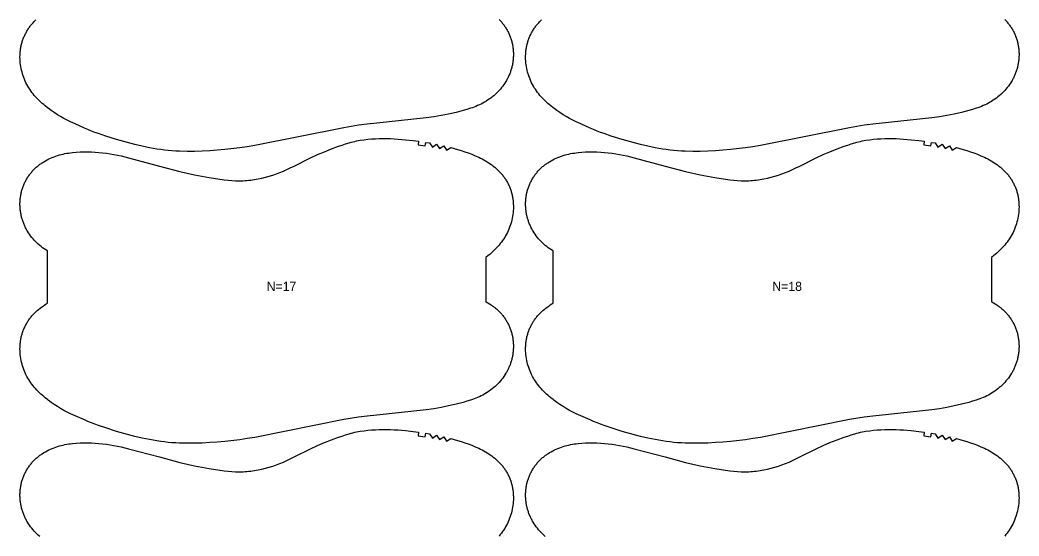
# Model space of a CAD drawing. Header units: inches. Extents: x 1 to 1936, y -76 to 1061.
# Drawn here: x 556 to 1101, y 206 to 487 of the extents above; entities that cross this region are included whole.
import ezdxf

# ---------------------------------------------------------------- set-up
doc = ezdxf.new("R2010")
doc.units = ezdxf.units.IN

msp = doc.modelspace()

# ---------------------------------------------------------------- linework, layer by layer
at = {"layer": '1'}
for points in [[(817.0363, 487.5408), (817.3977, 487.1726), (817.7519, 486.7975), (818.0989, 486.4157), (818.4385, 486.0272), (818.7705, 485.6323), (819.0949, 485.231), (819.4115, 484.8236), (819.7201, 484.4101), (820.0205, 483.9908), (820.3127, 483.5656), (820.5965, 483.1349), (820.8718, 482.6987), (821.1384, 482.2572), (821.3962, 481.8105), (821.6449, 481.3587), (821.8846, 480.9021), (822.1152, 480.4408), (822.3365, 479.975), (822.5486, 479.5048), (822.7515, 479.0306), (822.9451, 478.5525), (823.1294, 478.0706), (823.3043, 477.5853), (823.4699, 477.0966), (823.626, 476.6049), (823.7726, 476.1102), (823.9098, 475.6128), (824.0375, 475.1128), (824.1556, 474.6106), (824.2641, 474.1062), (824.363, 473.5999), (824.4523, 473.0919), (824.5319, 472.5823), (824.6019, 472.0713), (824.6625, 471.5591), (824.7134, 471.0459), (824.755, 470.5318), (824.787, 470.0169), (824.8097, 469.5016), (824.823, 468.9858), (824.827, 468.4699), (824.8217, 467.9539), (824.8071, 467.438), (824.7832, 466.9225), (824.7502, 466.4074), (824.7081, 465.893), (824.6568, 465.3794), (824.5964, 464.8667), (824.527, 464.3553), (824.4485, 463.8451), (824.3609, 463.3364), (824.2643, 462.8295), (824.1587, 462.3243), (824.0441, 461.8212), (823.9204, 461.3203), (823.7878, 460.8218), (823.6462, 460.3258), (823.4957, 459.8325), (823.3362, 459.3421), (823.1677, 458.8547), (822.9903, 458.3706), (822.804, 457.8899), (822.6088, 457.4128), (822.4048, 456.9394), (822.192, 456.4699), (821.9706, 456.0043), (821.7407, 455.5427), (821.5026, 455.0853), (821.2563, 454.6322), (821.002, 454.1834), (820.7399, 453.739), (820.1928, 452.8639), (819.616, 452.0077), (819.0109, 451.1711), (818.3787, 450.355), (817.7204, 449.5601), (817.0369, 448.7869), (816.3292, 448.0361), (815.598, 447.3082), (814.8442, 446.6038), (814.0686, 445.9234), (813.272, 445.2677), (812.4554, 444.6372), (811.6195, 444.0324), (810.7654, 443.4534), (809.8941, 442.9004), (809.827, 442.8605), (809.0068, 442.3734), (808.1045, 441.8725), (807.1883, 441.3977), (806.2592, 440.9493), (805.3183, 440.5272), (804.3667, 440.1312), (803.4055, 439.7592), (802.4359, 439.4086), (801.459, 439.0772), (799.4882, 438.4617), (797.5023, 437.8929), (793.5097, 436.8438), (789.4917, 435.9056), (785.4472, 435.0829), (781.379, 434.3866), (777.2918, 433.8188), (748.5636, 430.7504), (746.6248, 430.52), (740.3677, 429.7765), (732.2209, 428.4495), (683.6524, 418.7578), (679.5785, 418.098), (675.4924, 417.5139), (667.2966, 416.5331), (663.1859, 416.1649), (659.0684, 415.8814), (654.9464, 415.6774), (650.8209, 415.5541), (646.6932, 415.52), (642.5672, 415.6068), (640.5062, 415.7066), (638.4475, 415.8469), (636.3922, 416.0288), (634.3411, 416.2532), (632.2951, 416.5202), (630.2544, 416.8272), (626.1902, 417.5474), (622.1495, 418.388), (618.1312, 419.3294), (614.1337, 420.3565), (608.2099, 422.0422), (602.2743, 423.9092), (598.3615, 425.2266), (596.4199, 425.9252), (594.4934, 426.6617), (592.5843, 427.4413), (590.6889, 428.2554), (585.6675, 430.52), (583.1604, 431.6507), (581.3022, 432.5472), (579.4705, 433.4937), (578.5673, 433.9906), (577.6731, 434.5037), (575.9112, 435.5762), (574.1846, 436.7064), (572.4929, 437.8894), (570.8369, 439.122), (570.5, 439.3898), (569.2214, 440.4064), (568.4308, 441.0694), (567.6524, 441.7468), (566.8872, 442.4392), (566.1358, 443.147), (565.3991, 443.8708), (564.6789, 444.611), (563.9771, 445.3682), (563.2954, 446.1428), (562.6358, 446.9354), (562.0002, 447.7466), (561.3904, 448.5767), (560.8084, 449.4264), (560.2556, 450.2958), (559.7325, 451.1839), (559.2391, 452.0896), (558.7753, 453.0114), (558.3413, 453.9481), (557.9371, 454.8984), (557.5626, 455.861), (557.2179, 456.8347), (556.9032, 457.8182), (556.6188, 458.8107), (556.3653, 459.8111), (556.1432, 460.8187), (555.9531, 461.8326), (555.7955, 462.852), (555.6708, 463.8759), (555.5796, 464.9036), (555.5225, 465.934), (555.5, 466.9659), (555.5127, 467.9979), (555.5324, 468.5135), (555.5611, 469.0286), (555.5989, 469.5431), (555.6459, 470.0567), (555.7021, 470.5693), (555.7676, 471.0808), (555.8424, 471.5909), (555.9267, 472.0996), (556.0205, 472.6065), (556.1239, 473.1116), (556.2369, 473.6146), (556.3595, 474.1155), (556.4917, 474.6139), (556.6332, 475.1099), (556.7841, 475.6031), (556.9443, 476.0935), (557.1137, 476.5808), (557.2923, 477.0649), (557.4799, 477.5456), (557.6765, 478.0227), (557.882, 478.4961), (558.0964, 478.9656), (558.3196, 479.431), (558.5514, 479.8922), (558.7919, 480.3489), (559.0409, 480.8011), (559.2984, 481.2485), (559.5642, 481.691), (559.8383, 482.1285), (560.1205, 482.5607), (560.4108, 482.9875), (560.7089, 483.4089), (561.0148, 483.8245), (561.3284, 484.2344), (561.6495, 484.6382), (561.9781, 485.036), (562.314, 485.4274), (562.6571, 485.8124), (563.0072, 486.1909), (563.3644, 486.5625), (563.7284, 486.9273), (564.0991, 487.285)], [(1093.0363, 487.5408), (1093.3977, 487.1726), (1093.7519, 486.7975), (1094.0989, 486.4157), (1094.4385, 486.0272), (1094.7705, 485.6323), (1095.0949, 485.231), (1095.4115, 484.8236), (1095.7201, 484.4101), (1096.0205, 483.9908), (1096.3127, 483.5656), (1096.5965, 483.1349), (1096.8718, 482.6987), (1097.1384, 482.2572), (1097.3962, 481.8105), (1097.6449, 481.3587), (1097.8846, 480.9021), (1098.1152, 480.4408), (1098.3365, 479.975), (1098.5486, 479.5048), (1098.7515, 479.0306), (1098.9451, 478.5525), (1099.1294, 478.0706), (1099.3043, 477.5853), (1099.4699, 477.0966), (1099.626, 476.6049), (1099.7726, 476.1102), (1099.9098, 475.6128), (1100.0375, 475.1128), (1100.1556, 474.6106), (1100.2641, 474.1062), (1100.363, 473.5999), (1100.4523, 473.0919), (1100.5319, 472.5823), (1100.6019, 472.0713), (1100.6625, 471.5591), (1100.7134, 471.0459), (1100.755, 470.5318), (1100.787, 470.0169), (1100.8097, 469.5016), (1100.823, 468.9858), (1100.827, 468.4699), (1100.8217, 467.9539), (1100.8071, 467.438), (1100.7832, 466.9225), (1100.7502, 466.4074), (1100.7081, 465.893), (1100.6568, 465.3794), (1100.5964, 464.8667), (1100.527, 464.3553), (1100.4485, 463.8451), (1100.3609, 463.3364), (1100.2643, 462.8295), (1100.1587, 462.3243), (1100.0441, 461.8212), (1099.9204, 461.3203), (1099.7878, 460.8218), (1099.6462, 460.3258), (1099.4957, 459.8325), (1099.3362, 459.3421), (1099.1677, 458.8547), (1098.9903, 458.3706), (1098.804, 457.8899), (1098.6088, 457.4128), (1098.4048, 456.9394), (1098.192, 456.4699), (1097.9706, 456.0043), (1097.7407, 455.5427), (1097.5026, 455.0853), (1097.2563, 454.6322), (1097.002, 454.1834), (1096.7399, 453.739), (1096.1928, 452.8639), (1095.616, 452.0077), (1095.0109, 451.1711), (1094.3787, 450.355), (1093.7204, 449.5601), (1093.0369, 448.7869), (1092.3292, 448.0361), (1091.598, 447.3082), (1090.8442, 446.6038), (1090.0686, 445.9234), (1089.272, 445.2677), (1088.4554, 444.6372), (1087.6195, 444.0324), (1086.7654, 443.4534), (1085.8941, 442.9004), (1085.827, 442.8605), (1085.0068, 442.3734), (1084.1045, 441.8725), (1083.1883, 441.3977), (1082.2592, 440.9493), (1081.3183, 440.5272), (1080.3667, 440.1312), (1079.4055, 439.7592), (1078.4359, 439.4086), (1077.459, 439.0772), (1075.4882, 438.4617), (1073.5023, 437.8929), (1069.5097, 436.8438), (1065.4917, 435.9056), (1061.4472, 435.0829), (1057.379, 434.3866), (1053.2918, 433.8188), (1024.5636, 430.7504), (1022.6248, 430.52), (1016.3677, 429.7765), (1008.2209, 428.4495), (959.6524, 418.7578), (955.5785, 418.098), (951.4924, 417.5139), (943.2966, 416.5331), (939.1859, 416.1649), (935.0684, 415.8814), (930.9464, 415.6774), (926.8209, 415.5541), (922.6932, 415.52), (918.5672, 415.6068), (916.5062, 415.7066), (914.4475, 415.8469), (912.3922, 416.0288), (910.3411, 416.2532), (908.2951, 416.5202), (906.2544, 416.8272), (902.1902, 417.5474), (898.1495, 418.388), (894.1312, 419.3294), (890.1337, 420.3565), (884.2099, 422.0422), (878.2743, 423.9092), (874.3615, 425.2266), (872.4199, 425.9252), (870.4934, 426.6617), (868.5843, 427.4413), (866.6889, 428.2554), (861.6675, 430.52), (859.1604, 431.6507), (857.3022, 432.5472), (855.4705, 433.4937), (854.5673, 433.9906), (853.6731, 434.5037), (851.9112, 435.5762), (850.1846, 436.7064), (848.4929, 437.8894), (846.8369, 439.122), (846.5, 439.3898), (845.2214, 440.4064), (844.4308, 441.0694), (843.6524, 441.7468), (842.8872, 442.4392), (842.1358, 443.147), (841.3991, 443.8708), (840.6789, 444.611), (839.9771, 445.3682), (839.2954, 446.1428), (838.6358, 446.9354), (838.0002, 447.7466), (837.3904, 448.5767), (836.8084, 449.4264), (836.2556, 450.2958), (835.7325, 451.1839), (835.2391, 452.0896), (834.7753, 453.0114), (834.3413, 453.9481), (833.9371, 454.8984), (833.5626, 455.861), (833.2179, 456.8347), (832.9032, 457.8182), (832.6188, 458.8107), (832.3653, 459.8111), (832.1432, 460.8187), (831.9531, 461.8326), (831.7955, 462.852), (831.6708, 463.8759), (831.5796, 464.9036), (831.5225, 465.934), (831.5, 466.9659), (831.5127, 467.9979), (831.5324, 468.5135), (831.5611, 469.0286), (831.5989, 469.5431), (831.6459, 470.0567), (831.7021, 470.5693), (831.7676, 471.0808), (831.8424, 471.5909), (831.9267, 472.0996), (832.0205, 472.6065), (832.1239, 473.1116), (832.2369, 473.6146), (832.3595, 474.1155), (832.4917, 474.6139), (832.6332, 475.1099), (832.7841, 475.6031), (832.9443, 476.0935), (833.1137, 476.5808), (833.2923, 477.0649), (833.4799, 477.5456), (833.6765, 478.0227), (833.882, 478.4961), (834.0964, 478.9656), (834.3196, 479.431), (834.5514, 479.8922), (834.7919, 480.3489), (835.0409, 480.8011), (835.2984, 481.2485), (835.5642, 481.691), (835.8383, 482.1285), (836.1205, 482.5607), (836.4108, 482.9875), (836.7089, 483.4089), (837.0148, 483.8245), (837.3284, 484.2344), (837.6495, 484.6382), (837.9781, 485.036), (838.314, 485.4274), (838.6571, 485.8124), (839.0072, 486.1909), (839.3644, 486.5625), (839.7284, 486.9273), (840.0991, 487.285)], [(566.2584, 205.3229), (565.4828, 206.0032), (564.729, 206.7076), (563.9978, 207.4355), (563.2901, 208.1863), (562.6066, 208.9595), (561.9483, 209.7544), (561.316, 210.5705), (560.7109, 211.4071), (560.1342, 212.2633), (559.5871, 213.1384), (559.3249, 213.5828), (559.0707, 214.0316), (558.8244, 214.4848), (558.5863, 214.9422), (558.3564, 215.4037), (558.135, 215.8693), (557.9222, 216.3388), (557.7181, 216.8122), (557.5229, 217.2893), (557.3367, 217.77), (557.1593, 218.2541), (556.9908, 218.7415), (556.8313, 219.2319), (556.6808, 219.7252), (556.5392, 220.2212), (556.4065, 220.7197), (556.2829, 221.2206), (556.1683, 221.7237), (556.0627, 222.2289), (555.9661, 222.7359), (555.8785, 223.2445), (555.8, 223.7547), (555.7306, 224.2662), (555.6702, 224.7788), (555.6189, 225.2924), (555.5768, 225.8068), (555.5437, 226.3219), (555.5199, 226.8375), (555.5053, 227.3533), (555.5, 227.8693), (555.504, 228.3852), (555.5173, 228.901), (555.5399, 229.4164), (555.572, 229.9312), (555.6135, 230.4453), (555.6645, 230.9586), (555.725, 231.4707), (555.7951, 231.9817), (555.8747, 232.4913), (555.964, 232.9993), (556.0629, 233.5056), (556.1714, 234.01), (556.2895, 234.5122), (556.4172, 235.0122), (556.5543, 235.5096), (556.701, 236.0043), (556.8571, 236.496), (557.0227, 236.9847), (557.1976, 237.4701), (557.3819, 237.9519), (557.5755, 238.43), (557.7783, 238.9043), (557.9905, 239.3744), (558.2118, 239.8402), (558.4424, 240.3015), (558.682, 240.7582), (558.9308, 241.2099), (559.1886, 241.6566), (559.4552, 242.0981), (559.7304, 242.5343), (560.0142, 242.965), (560.3065, 243.3902), (560.6069, 243.8095), (560.9155, 244.223), (561.2321, 244.6304), (561.5564, 245.0317), (561.8885, 245.4266), (562.2281, 245.8151), (562.5751, 246.1969), (562.9293, 246.572), (563.2907, 246.9402), (563.659, 247.3014), (564.0341, 247.6554), (564.4158, 248.0022), (564.804, 248.3418), (565.1985, 248.6741), (565.599, 248.9992), (566.0054, 249.3169), (566.4176, 249.6273), (566.8352, 249.9304), (567.2581, 250.2261), (567.6862, 250.5143), (568.557, 251.0686), (569.4462, 251.593), (570.3521, 252.0872), (571.2734, 252.5513), (572.2089, 252.9855), (573.1574, 253.3904), (574.1178, 253.7664), (575.0891, 254.114), (576.07, 254.4337), (577.0594, 254.7259), (578.0562, 254.9912), (579.0594, 255.2301), (580.0683, 255.4438), (581.082, 255.6336), (582.1001, 255.8008), (583.1218, 255.9467), (584.1464, 256.0726), (586.202, 256.2695), (588.2622, 256.4006), (590.3247, 256.4686), (592.3879, 256.4748), (594.4502, 256.4206), (596.5101, 256.3077), (598.5667, 256.1402), (600.6191, 255.9227), (602.6666, 255.6597), (604.7082, 255.3549), (606.743, 255.0083), (608.7696, 254.6192), (610.7871, 254.1867), (614.795, 253.2048), (631.6772, 248.7025), (642.7113, 245.7598), (646.7236, 244.7919), (650.7527, 243.8963), (654.7983, 243.079), (658.8583, 242.3374), (667.0219, 241.1252), (667.0219, 241.1252), (669.0751, 240.9074), (671.1325, 240.7402), (673.1929, 240.6349), (674.2239, 240.609), (675.255, 240.6028), (676.2862, 240.6176), (677.317, 240.6532), (678.3471, 240.7093), (679.3761, 240.7855), (680.4035, 240.8814), (681.4291, 240.9968), (682.4522, 241.1313), (683.4727, 241.2844), (684.4901, 241.4558), (685.5042, 241.6451), (687.5221, 242.0751), (689.5255, 242.5701), (691.5134, 243.126), (693.4844, 243.7394), (695.4364, 244.4101), (697.3671, 245.1386), (699.2741, 245.9255), (701.1562, 246.7689), (703.0184, 247.6572), (705.1049, 248.7025), (714.0896, 253.2036), (717.8455, 254.9138), (721.6475, 256.5206), (725.4845, 258.0392), (729.3551, 259.473), (731.3038, 260.1555), (733.2642, 260.8022), (735.2391, 261.3981), (736.233, 261.6724), (737.2316, 261.9286), (738.2353, 262.1651), (739.2436, 262.3822), (740.2561, 262.5803), (741.2722, 262.7599), (743.3137, 263.0663), (745.3642, 263.3057), (747.4201, 263.4828), (749.4799, 263.6037), (751.5423, 263.6748), (753.6059, 263.7025), (755.6697, 263.692), (757.7328, 263.6442), (759.7945, 263.5587), (761.8542, 263.4352), (765.9655, 263.0796), (770.0664, 262.6099), (773.0565, 262.214), (773.0577, 262.2138), (772.7809, 260.23), (776.6959, 259.6434), (777.013, 261.6181), (778.9858, 261.2901), (780.5915, 258.9723), (782.9191, 260.5628), (784.4599, 258.2034), (786.8303, 259.726), (788.2961, 257.3203), (790.7135, 258.7671), (794.321, 257.7583), (796.2957, 257.1566), (798.258, 256.5167), (800.2046, 255.8322), (802.132, 255.0966), (804.0365, 254.3038), (805.9138, 253.4485), (806.8408, 252.9959), (807.7594, 252.526), (808.6689, 252.038), (809.5688, 251.5313), (810.4582, 251.0054), (811.3354, 250.459), (812.1984, 249.8909), (813.045, 249.3001), (813.8733, 248.6852), (814.6813, 248.0451), (815.4668, 247.3786), (815.8505, 247.035), (816.2278, 246.6845), (816.5986, 246.3267), (816.9626, 245.9619), (817.3197, 245.5903), (817.6699, 245.2118), (818.013, 244.8268), (818.3489, 244.4354), (818.6774, 244.0377), (818.9986, 243.6338), (819.3122, 243.224), (819.6181, 242.8083), (819.9162, 242.387), (820.2064, 241.9601), (820.4887, 241.5279), (820.7628, 241.0904), (821.0286, 240.6479), (821.2861, 240.2005), (821.5351, 239.7483), (821.7756, 239.2916), (822.0074, 238.8304), (822.2306, 238.365), (822.4449, 237.8955), (822.6505, 237.4221), (822.8471, 236.945), (823.0347, 236.4643), (823.2133, 235.9802), (823.3827, 235.4929), (823.5429, 235.0025), (823.6938, 234.5093), (823.8353, 234.0134), (823.9674, 233.5149), (824.0901, 233.014), (824.2031, 232.511), (824.3065, 232.0059), (824.4003, 231.499), (824.4846, 230.9904), (824.5594, 230.4802), (824.6249, 229.9688), (824.6811, 229.4561), (824.7281, 228.9425), (824.7659, 228.428), (824.7946, 227.9129), (824.8143, 227.3973), (824.827, 226.3653), (824.8045, 225.3334), (824.7474, 224.303), (824.6562, 223.2753), (824.5315, 222.2514), (824.3739, 221.232), (824.1837, 220.2181), (823.9617, 219.2105), (823.7082, 218.2101), (823.4238, 217.2177), (823.1091, 216.2341), (822.7644, 215.2605), (822.3899, 214.2978), (821.9857, 213.3475), (821.5516, 212.4108), (821.0879, 211.489), (820.5945, 210.5834), (820.0713, 209.6952), (819.5186, 208.8258), (818.9366, 207.9761), (818.3268, 207.146), (817.6912, 206.3349), (817.0316, 205.5422)], [(842.2584, 205.3229), (841.4828, 206.0032), (840.729, 206.7076), (839.9978, 207.4355), (839.2901, 208.1863), (838.6066, 208.9595), (837.9483, 209.7544), (837.316, 210.5705), (836.7109, 211.4071), (836.1342, 212.2633), (835.5871, 213.1384), (835.3249, 213.5828), (835.0707, 214.0316), (834.8244, 214.4848), (834.5863, 214.9422), (834.3564, 215.4037), (834.135, 215.8693), (833.9222, 216.3388), (833.7181, 216.8122), (833.5229, 217.2893), (833.3367, 217.77), (833.1593, 218.2541), (832.9908, 218.7415), (832.8313, 219.2319), (832.6808, 219.7252), (832.5392, 220.2212), (832.4065, 220.7197), (832.2829, 221.2206), (832.1683, 221.7237), (832.0627, 222.2289), (831.9661, 222.7359), (831.8785, 223.2445), (831.8, 223.7547), (831.7306, 224.2662), (831.6702, 224.7788), (831.6189, 225.2924), (831.5768, 225.8068), (831.5437, 226.3219), (831.5199, 226.8375), (831.5053, 227.3533), (831.5, 227.8693), (831.504, 228.3852), (831.5173, 228.901), (831.5399, 229.4164), (831.572, 229.9312), (831.6135, 230.4453), (831.6645, 230.9586), (831.725, 231.4707), (831.7951, 231.9817), (831.8747, 232.4913), (831.964, 232.9993), (832.0629, 233.5056), (832.1714, 234.01), (832.2895, 234.5122), (832.4172, 235.0122), (832.5543, 235.5096), (832.701, 236.0043), (832.8571, 236.496), (833.0227, 236.9847), (833.1976, 237.4701), (833.3819, 237.9519), (833.5755, 238.43), (833.7783, 238.9043), (833.9905, 239.3744), (834.2118, 239.8402), (834.4424, 240.3015), (834.682, 240.7582), (834.9308, 241.2099), (835.1886, 241.6566), (835.4552, 242.0981), (835.7304, 242.5343), (836.0142, 242.965), (836.3065, 243.3902), (836.6069, 243.8095), (836.9155, 244.223), (837.2321, 244.6304), (837.5564, 245.0317), (837.8885, 245.4266), (838.2281, 245.8151), (838.5751, 246.1969), (838.9293, 246.572), (839.2907, 246.9402), (839.659, 247.3014), (840.0341, 247.6554), (840.4158, 248.0022), (840.804, 248.3418), (841.1985, 248.6741), (841.599, 248.9992), (842.0054, 249.3169), (842.4176, 249.6273), (842.8352, 249.9304), (843.2581, 250.2261), (843.6862, 250.5143), (844.557, 251.0686), (845.4462, 251.593), (846.3521, 252.0872), (847.2734, 252.5513), (848.2089, 252.9855), (849.1574, 253.3904), (850.1178, 253.7664), (851.0891, 254.114), (852.07, 254.4337), (853.0594, 254.7259), (854.0562, 254.9912), (855.0594, 255.2301), (856.0683, 255.4438), (857.082, 255.6336), (858.1001, 255.8008), (859.1218, 255.9467), (860.1464, 256.0726), (862.202, 256.2695), (864.2622, 256.4006), (866.3247, 256.4686), (868.3879, 256.4748), (870.4502, 256.4206), (872.5101, 256.3077), (874.5667, 256.1402), (876.6191, 255.9227), (878.6666, 255.6597), (880.7082, 255.3549), (882.743, 255.0083), (884.7696, 254.6192), (886.7871, 254.1867), (890.795, 253.2048), (907.6772, 248.7025), (918.7113, 245.7598), (922.7236, 244.7919), (926.7527, 243.8963), (930.7983, 243.079), (934.8583, 242.3374), (943.0219, 241.1252), (943.0219, 241.1252), (945.0751, 240.9074), (947.1325, 240.7402), (949.1929, 240.6349), (950.2239, 240.609), (951.255, 240.6028), (952.2862, 240.6176), (953.317, 240.6532), (954.3471, 240.7093), (955.3761, 240.7855), (956.4035, 240.8814), (957.4291, 240.9968), (958.4522, 241.1313), (959.4727, 241.2844), (960.4901, 241.4558), (961.5042, 241.6451), (963.5221, 242.0751), (965.5255, 242.5701), (967.5134, 243.126), (969.4844, 243.7394), (971.4364, 244.4101), (973.3671, 245.1386), (975.2741, 245.9255), (977.1562, 246.7689), (979.0184, 247.6572), (981.1049, 248.7025), (990.0896, 253.2036), (993.8455, 254.9138), (997.6475, 256.5206), (1001.4845, 258.0392), (1005.3551, 259.473), (1007.3038, 260.1555), (1009.2642, 260.8022), (1011.2391, 261.3981), (1012.233, 261.6724), (1013.2316, 261.9286), (1014.2353, 262.1651), (1015.2436, 262.3822), (1016.2561, 262.5803), (1017.2722, 262.7599), (1019.3137, 263.0663), (1021.3642, 263.3057), (1023.4201, 263.4828), (1025.4799, 263.6037), (1027.5423, 263.6748), (1029.6059, 263.7025), (1031.6697, 263.692), (1033.7328, 263.6442), (1035.7945, 263.5587), (1037.8542, 263.4352), (1041.9655, 263.0796), (1046.0664, 262.6099), (1049.0565, 262.214), (1049.0577, 262.2138), (1048.7809, 260.23), (1052.6959, 259.6434), (1053.013, 261.6181), (1054.9858, 261.2901), (1056.5915, 258.9723), (1058.9191, 260.5628), (1060.4599, 258.2034), (1062.8303, 259.726), (1064.2961, 257.3203), (1066.7135, 258.7671), (1070.321, 257.7583), (1072.2957, 257.1566), (1074.258, 256.5167), (1076.2046, 255.8322), (1078.132, 255.0966), (1080.0365, 254.3038), (1081.9138, 253.4485), (1082.8408, 252.9959), (1083.7594, 252.526), (1084.6689, 252.038), (1085.5688, 251.5313), (1086.4582, 251.0054), (1087.3354, 250.459), (1088.1984, 249.8909), (1089.045, 249.3001), (1089.8733, 248.6852), (1090.6813, 248.0451), (1091.4668, 247.3786), (1091.8505, 247.035), (1092.2278, 246.6845), (1092.5986, 246.3267), (1092.9626, 245.9619), (1093.3197, 245.5903), (1093.6699, 245.2118), (1094.013, 244.8268), (1094.3489, 244.4354), (1094.6774, 244.0377), (1094.9986, 243.6338), (1095.3122, 243.224), (1095.6181, 242.8083), (1095.9162, 242.387), (1096.2064, 241.9601), (1096.4887, 241.5279), (1096.7628, 241.0904), (1097.0286, 240.6479), (1097.2861, 240.2005), (1097.5351, 239.7483), (1097.7756, 239.2916), (1098.0074, 238.8304), (1098.2306, 238.365), (1098.4449, 237.8955), (1098.6505, 237.4221), (1098.8471, 236.945), (1099.0347, 236.4643), (1099.2133, 235.9802), (1099.3827, 235.4929), (1099.5429, 235.0025), (1099.6938, 234.5093), (1099.8353, 234.0134), (1099.9674, 233.5149), (1100.0901, 233.014), (1100.2031, 232.511), (1100.3065, 232.0059), (1100.4003, 231.499), (1100.4846, 230.9904), (1100.5594, 230.4802), (1100.6249, 229.9688), (1100.6811, 229.4561), (1100.7281, 228.9425), (1100.7659, 228.428), (1100.7946, 227.9129), (1100.8143, 227.3973), (1100.827, 226.3653), (1100.8045, 225.3334), (1100.7474, 224.303), (1100.6562, 223.2753), (1100.5315, 222.2514), (1100.3739, 221.232), (1100.1837, 220.2181), (1099.9617, 219.2105), (1099.7082, 218.2101), (1099.4238, 217.2177), (1099.1091, 216.2341), (1098.7644, 215.2605), (1098.3899, 214.2978), (1097.9857, 213.3475), (1097.5516, 212.4108), (1097.0879, 211.489), (1096.5945, 210.5834), (1096.0713, 209.6952), (1095.5186, 208.8258), (1094.9366, 207.9761), (1094.3268, 207.146), (1093.6912, 206.3349), (1093.0316, 205.5422)]]:
    msp.add_lwpolyline(points, dxfattribs=at)
for points in [[(667.0219, 399.9852), (669.0751, 399.7674), (671.1325, 399.6002), (673.1929, 399.4949), (674.2239, 399.469), (675.255, 399.4628), (676.2862, 399.4776), (677.317, 399.5132), (678.3471, 399.5693), (679.3761, 399.6455), (680.4035, 399.7414), (681.4291, 399.8568), (682.4522, 399.9913), (683.4727, 400.1444), (684.4901, 400.3158), (685.5042, 400.5051), (687.5221, 400.9351), (689.5255, 401.4301), (691.5134, 401.986), (693.4844, 402.5994), (695.4364, 403.2701), (697.3671, 403.9986), (699.2741, 404.7855), (701.1562, 405.6289), (703.0184, 406.5172), (705.1049, 407.5625), (714.0896, 412.0636), (717.8455, 413.7738), (721.6475, 415.3806), (725.4845, 416.8992), (729.3551, 418.333), (731.3038, 419.0155), (733.2642, 419.6622), (735.2391, 420.2581), (736.233, 420.5324), (737.2316, 420.7886), (738.2353, 421.0251), (739.2436, 421.2422), (740.2561, 421.4403), (741.2722, 421.6199), (743.3137, 421.9263), (745.3642, 422.1657), (747.4201, 422.3428), (749.4799, 422.4637), (751.5423, 422.5348), (753.6059, 422.5625), (755.6697, 422.552), (757.7328, 422.5042), (759.7945, 422.4187), (761.8542, 422.2952), (765.9655, 421.9396), (770.0664, 421.4699), (773.0565, 421.074), (773.0577, 421.0738), (772.7809, 419.09), (776.6959, 418.5034), (777.013, 420.4781), (778.9858, 420.1501), (780.5915, 417.8323), (782.9191, 419.4228), (784.4599, 417.0634), (786.8303, 418.586), (788.2961, 416.1803), (790.7135, 417.6271), (794.321, 416.6183), (796.2957, 416.0166), (798.258, 415.3767), (800.2046, 414.6922), (802.132, 413.9566), (804.0365, 413.1638), (805.9138, 412.3085), (806.8408, 411.8559), (807.7594, 411.386), (808.6689, 410.898), (809.5688, 410.3913), (810.4582, 409.8654), (811.3354, 409.319), (812.1984, 408.7509), (813.045, 408.1601), (813.8733, 407.5452), (814.6813, 406.9051), (815.4668, 406.2386), (815.8505, 405.895), (816.2278, 405.5445), (816.5986, 405.1867), (816.9626, 404.8219), (817.3197, 404.4503), (817.6699, 404.0718), (818.013, 403.6868), (818.3489, 403.2954), (818.6774, 402.8977), (818.9986, 402.4938), (819.3122, 402.084), (819.6181, 401.6683), (819.9162, 401.247), (820.2064, 400.8201), (820.4887, 400.3879), (820.7628, 399.9504), (821.0286, 399.5079), (821.2861, 399.0605), (821.5351, 398.6083), (821.7756, 398.1516), (822.0074, 397.6904), (822.2306, 397.225), (822.4449, 396.7555), (822.6505, 396.2821), (822.8471, 395.805), (823.0347, 395.3243), (823.2133, 394.8402), (823.3827, 394.3529), (823.5429, 393.8625), (823.6938, 393.3693), (823.8353, 392.8734), (823.9674, 392.3749), (824.0901, 391.874), (824.2031, 391.371), (824.3065, 390.8659), (824.4003, 390.359), (824.4846, 389.8504), (824.5594, 389.3402), (824.6249, 388.8288), (824.6811, 388.3161), (824.7281, 387.8025), (824.7659, 387.288), (824.7946, 386.7729), (824.8143, 386.2573), (824.827, 385.2253), (824.8045, 384.1934), (824.7474, 383.163), (824.6562, 382.1353), (824.5315, 381.1114), (824.3739, 380.092), (824.1837, 379.0781), (823.9617, 378.0705), (823.7082, 377.0701), (823.4238, 376.0777), (823.1091, 375.0941), (822.7644, 374.1205), (822.3899, 373.1578), (821.9857, 372.2075), (821.5516, 371.2708), (821.0879, 370.349), (820.5945, 369.4434), (820.0713, 368.5552), (819.5186, 367.6858), (818.9366, 366.8361), (818.3268, 366.006), (817.6912, 365.1949), (817.0316, 364.4022), (816.3499, 363.6276), (815.648, 362.8704), (814.9278, 362.1302), (814.1912, 361.4064), (813.4398, 360.6986), (812.6746, 360.0062), (811.8962, 359.3288), (811.1055, 358.6659), (809.827, 357.6492), (809.827, 333.4023), (809.9749, 333.3278), (810.8808, 332.8335), (811.77, 332.3092), (812.6408, 331.7549), (813.0689, 331.4667), (813.4918, 331.171), (813.9094, 330.8679), (814.3215, 330.5575), (814.728, 330.2398), (815.1285, 329.9147), (815.5229, 329.5824), (815.9111, 329.2428), (816.2929, 328.896), (816.668, 328.542), (817.0363, 328.1808), (817.3977, 327.8126), (817.7519, 327.4375), (818.0989, 327.0557), (818.4385, 326.6672), (818.7705, 326.2723), (819.0949, 325.871), (819.4115, 325.4636), (819.7201, 325.0501), (820.0205, 324.6308), (820.3127, 324.2056), (820.5965, 323.7749), (820.8718, 323.3387), (821.1384, 322.8972), (821.3962, 322.4505), (821.6449, 321.9987), (821.8846, 321.5421), (822.1152, 321.0808), (822.3365, 320.615), (822.5486, 320.1448), (822.7515, 319.6706), (822.9451, 319.1925), (823.1294, 318.7106), (823.3043, 318.2253), (823.4699, 317.7366), (823.626, 317.2449), (823.7726, 316.7502), (823.9098, 316.2528), (824.0375, 315.7528), (824.1556, 315.2506), (824.2641, 314.7462), (824.363, 314.2399), (824.4523, 313.7319), (824.5319, 313.2223), (824.6019, 312.7113), (824.6625, 312.1991), (824.7134, 311.6859), (824.755, 311.1718), (824.787, 310.6569), (824.8097, 310.1416), (824.823, 309.6258), (824.827, 309.1099), (824.8217, 308.5939), (824.8071, 308.078), (824.7832, 307.5625), (824.7502, 307.0474), (824.7081, 306.533), (824.6568, 306.0194), (824.5964, 305.5067), (824.527, 304.9953), (824.4485, 304.4851), (824.3609, 303.9764), (824.2643, 303.4695), (824.1587, 302.9643), (824.0441, 302.4612), (823.9204, 301.9603), (823.7878, 301.4618), (823.6462, 300.9658), (823.4957, 300.4725), (823.3362, 299.9821), (823.1677, 299.4947), (822.9903, 299.0106), (822.804, 298.5299), (822.6088, 298.0528), (822.4048, 297.5794), (822.192, 297.1099), (821.9706, 296.6443), (821.7407, 296.1827), (821.5026, 295.7253), (821.2563, 295.2722), (821.002, 294.8234), (820.7399, 294.379), (820.1928, 293.5039), (819.616, 292.6477), (819.0109, 291.8111), (818.3787, 290.995), (817.7204, 290.2001), (817.0369, 289.4269), (816.3292, 288.6761), (815.598, 287.9482), (814.8442, 287.2438), (814.0686, 286.5634), (813.272, 285.9077), (812.4554, 285.2772), (811.6195, 284.6724), (810.7654, 284.0934), (809.8941, 283.5404), (809.827, 283.5005), (809.0068, 283.0134), (808.1045, 282.5125), (807.1883, 282.0377), (806.2592, 281.5893), (805.3183, 281.1672), (804.3667, 280.7712), (803.4055, 280.3992), (802.4359, 280.0486), (801.459, 279.7172), (799.4882, 279.1017), (797.5023, 278.5329), (793.5097, 277.4838), (789.4917, 276.5456), (785.4472, 275.7229), (781.379, 275.0266), (777.2918, 274.4588), (748.5636, 271.3904), (746.6248, 271.16), (740.3677, 270.4165), (732.2209, 269.0895), (683.6524, 259.3978), (679.5785, 258.738), (675.4924, 258.1539), (667.2966, 257.1731), (663.1859, 256.8049), (659.0684, 256.5214), (654.9464, 256.3174), (650.8209, 256.1941), (646.6932, 256.16), (642.5672, 256.2468), (640.5062, 256.3466), (638.4475, 256.4869), (636.3922, 256.6688), (634.3411, 256.8932), (632.2951, 257.1602), (630.2544, 257.4672), (626.1902, 258.1874), (622.1495, 259.028), (618.1312, 259.9694), (614.1337, 260.9965), (608.2099, 262.6822), (602.2743, 264.5492), (598.3615, 265.8666), (596.4199, 266.5652), (594.4934, 267.3017), (592.5843, 268.0813), (590.6889, 268.8954), (585.6675, 271.16), (583.1604, 272.2907), (581.3022, 273.1872), (579.4705, 274.1337), (578.5673, 274.6306), (577.6731, 275.1437), (575.9112, 276.2162), (574.1846, 277.3464), (572.4929, 278.5294), (570.8369, 279.762), (570.5, 280.0298), (569.2214, 281.0464), (568.4308, 281.7094), (567.6524, 282.3868), (566.8872, 283.0792), (566.1358, 283.787), (565.3991, 284.5108), (564.6789, 285.251), (563.9771, 286.0082), (563.2954, 286.7828), (562.6358, 287.5754), (562.0002, 288.3866), (561.3904, 289.2167), (560.8084, 290.0664), (560.2556, 290.9358), (559.7325, 291.8239), (559.2391, 292.7296), (558.7753, 293.6514), (558.3413, 294.5881), (557.9371, 295.5384), (557.5626, 296.501), (557.2179, 297.4747), (556.9032, 298.4582), (556.6188, 299.4507), (556.3653, 300.4511), (556.1432, 301.4587), (555.9531, 302.4726), (555.7955, 303.492), (555.6708, 304.5159), (555.5796, 305.5436), (555.5225, 306.574), (555.5, 307.6059), (555.5127, 308.6379), (555.5324, 309.1535), (555.5611, 309.6686), (555.5989, 310.1831), (555.6459, 310.6967), (555.7021, 311.2093), (555.7676, 311.7208), (555.8424, 312.2309), (555.9267, 312.7396), (556.0205, 313.2465), (556.1239, 313.7516), (556.2369, 314.2546), (556.3595, 314.7555), (556.4917, 315.2539), (556.6332, 315.7499), (556.7841, 316.2431), (556.9443, 316.7335), (557.1137, 317.2208), (557.2923, 317.7049), (557.4799, 318.1856), (557.6765, 318.6627), (557.882, 319.1361), (558.0964, 319.6056), (558.3196, 320.071), (558.5514, 320.5322), (558.7919, 320.9889), (559.0409, 321.4411), (559.2984, 321.8885), (559.5642, 322.331), (559.8383, 322.7685), (560.1205, 323.2007), (560.4108, 323.6275), (560.7089, 324.0489), (561.0148, 324.4645), (561.3284, 324.8744), (561.6495, 325.2782), (561.9781, 325.676), (562.314, 326.0674), (562.6571, 326.4524), (563.0072, 326.8309), (563.3644, 327.2025), (563.7284, 327.5673), (564.0991, 327.925), (564.4765, 328.2756), (564.8602, 328.6192), (565.6457, 329.2857), (566.4536, 329.9258), (567.2819, 330.5406), (568.1286, 331.1315), (568.9916, 331.6995), (569.8688, 332.246), (570.5, 332.6192), (570.5, 361.1199), (570.4328, 361.1598), (569.5616, 361.7128), (568.7075, 362.2918), (567.8716, 362.8966), (567.055, 363.5271), (566.2584, 364.1829), (565.4828, 364.8632), (564.729, 365.5676), (563.9978, 366.2955), (563.2901, 367.0463), (562.6066, 367.8195), (561.9483, 368.6144), (561.316, 369.4305), (560.7109, 370.2671), (560.1342, 371.1233), (559.5871, 371.9984), (559.3249, 372.4428), (559.0707, 372.8916), (558.8244, 373.3448), (558.5863, 373.8022), (558.3564, 374.2637), (558.135, 374.7293), (557.9222, 375.1988), (557.7181, 375.6722), (557.5229, 376.1493), (557.3367, 376.63), (557.1593, 377.1141), (556.9908, 377.6015), (556.8313, 378.0919), (556.6808, 378.5852), (556.5392, 379.0812), (556.4065, 379.5797), (556.2829, 380.0806), (556.1683, 380.5837), (556.0627, 381.0889), (555.9661, 381.5959), (555.8785, 382.1045), (555.8, 382.6147), (555.7306, 383.1262), (555.6702, 383.6388), (555.6189, 384.1524), (555.5768, 384.6668), (555.5437, 385.1819), (555.5199, 385.6975), (555.5053, 386.2133), (555.5, 386.7293), (555.504, 387.2452), (555.5173, 387.761), (555.5399, 388.2764), (555.572, 388.7912), (555.6135, 389.3053), (555.6645, 389.8186), (555.725, 390.3307), (555.7951, 390.8417), (555.8747, 391.3513), (555.964, 391.8593), (556.0629, 392.3656), (556.1714, 392.87), (556.2895, 393.3722), (556.4172, 393.8722), (556.5543, 394.3696), (556.701, 394.8643), (556.8571, 395.356), (557.0227, 395.8447), (557.1976, 396.3301), (557.3819, 396.8119), (557.5755, 397.29), (557.7783, 397.7643), (557.9905, 398.2344), (558.2118, 398.7002), (558.4424, 399.1615), (558.682, 399.6182), (558.9308, 400.0699), (559.1886, 400.5166), (559.4552, 400.9581), (559.7304, 401.3943), (560.0142, 401.825), (560.3065, 402.2502), (560.6069, 402.6695), (560.9155, 403.083), (561.2321, 403.4904), (561.5564, 403.8917), (561.8885, 404.2866), (562.2281, 404.6751), (562.5751, 405.0569), (562.9293, 405.432), (563.2907, 405.8002), (563.659, 406.1614), (564.0341, 406.5154), (564.4158, 406.8622), (564.804, 407.2018), (565.1985, 407.5341), (565.599, 407.8592), (566.0054, 408.1769), (566.4176, 408.4873), (566.8352, 408.7904), (567.2581, 409.0861), (567.6862, 409.3743), (568.557, 409.9286), (569.4462, 410.453), (570.3521, 410.9472), (571.2734, 411.4113), (572.2089, 411.8455), (573.1574, 412.2504), (574.1178, 412.6264), (575.0891, 412.974), (576.07, 413.2937), (577.0594, 413.5859), (578.0562, 413.8512), (579.0594, 414.0901), (580.0683, 414.3038), (581.082, 414.4936), (582.1001, 414.6608), (583.1218, 414.8067), (584.1464, 414.9326), (586.202, 415.1295), (588.2622, 415.2606), (590.3247, 415.3286), (592.3879, 415.3348), (594.4502, 415.2806), (596.5101, 415.1677), (598.5667, 415.0002), (600.6191, 414.7827), (602.6666, 414.5197), (604.7082, 414.2149), (606.743, 413.8683), (608.7696, 413.4792), (610.7871, 413.0467), (614.795, 412.0648), (631.6772, 407.5625), (642.7113, 404.6198), (646.7236, 403.6519), (650.7527, 402.7563), (654.7983, 401.939), (658.8583, 401.1974), (667.0219, 399.9852)], [(943.0219, 399.9852), (945.0751, 399.7674), (947.1325, 399.6002), (949.1929, 399.4949), (950.2239, 399.469), (951.255, 399.4628), (952.2862, 399.4776), (953.317, 399.5132), (954.3471, 399.5693), (955.3761, 399.6455), (956.4035, 399.7414), (957.4291, 399.8568), (958.4522, 399.9913), (959.4727, 400.1444), (960.4901, 400.3158), (961.5042, 400.5051), (963.5221, 400.9351), (965.5255, 401.4301), (967.5134, 401.986), (969.4844, 402.5994), (971.4364, 403.2701), (973.3671, 403.9986), (975.2741, 404.7855), (977.1562, 405.6289), (979.0184, 406.5172), (981.1049, 407.5625), (990.0896, 412.0636), (993.8455, 413.7738), (997.6475, 415.3806), (1001.4845, 416.8992), (1005.3551, 418.333), (1007.3038, 419.0155), (1009.2642, 419.6622), (1011.2391, 420.2581), (1012.233, 420.5324), (1013.2316, 420.7886), (1014.2353, 421.0251), (1015.2436, 421.2422), (1016.2561, 421.4403), (1017.2722, 421.6199), (1019.3137, 421.9263), (1021.3642, 422.1657), (1023.4201, 422.3428), (1025.4799, 422.4637), (1027.5423, 422.5348), (1029.6059, 422.5625), (1031.6697, 422.552), (1033.7328, 422.5042), (1035.7945, 422.4187), (1037.8542, 422.2952), (1041.9655, 421.9396), (1046.0664, 421.4699), (1049.0565, 421.074), (1049.0577, 421.0738), (1048.7809, 419.09), (1052.6959, 418.5034), (1053.013, 420.4781), (1054.9858, 420.1501), (1056.5915, 417.8323), (1058.9191, 419.4228), (1060.4599, 417.0634), (1062.8303, 418.586), (1064.2961, 416.1803), (1066.7135, 417.6271), (1070.321, 416.6183), (1072.2957, 416.0166), (1074.258, 415.3767), (1076.2046, 414.6922), (1078.132, 413.9566), (1080.0365, 413.1638), (1081.9138, 412.3085), (1082.8408, 411.8559), (1083.7594, 411.386), (1084.6689, 410.898), (1085.5688, 410.3913), (1086.4582, 409.8654), (1087.3354, 409.319), (1088.1984, 408.7509), (1089.045, 408.1601), (1089.8733, 407.5452), (1090.6813, 406.9051), (1091.4668, 406.2386), (1091.8505, 405.895), (1092.2278, 405.5445), (1092.5986, 405.1867), (1092.9626, 404.8219), (1093.3197, 404.4503), (1093.6699, 404.0718), (1094.013, 403.6868), (1094.3489, 403.2954), (1094.6774, 402.8977), (1094.9986, 402.4938), (1095.3122, 402.084), (1095.6181, 401.6683), (1095.9162, 401.247), (1096.2064, 400.8201), (1096.4887, 400.3879), (1096.7628, 399.9504), (1097.0286, 399.5079), (1097.2861, 399.0605), (1097.5351, 398.6083), (1097.7756, 398.1516), (1098.0074, 397.6904), (1098.2306, 397.225), (1098.4449, 396.7555), (1098.6505, 396.2821), (1098.8471, 395.805), (1099.0347, 395.3243), (1099.2133, 394.8402), (1099.3827, 394.3529), (1099.5429, 393.8625), (1099.6938, 393.3693), (1099.8353, 392.8734), (1099.9674, 392.3749), (1100.0901, 391.874), (1100.2031, 391.371), (1100.3065, 390.8659), (1100.4003, 390.359), (1100.4846, 389.8504), (1100.5594, 389.3402), (1100.6249, 388.8288), (1100.6811, 388.3161), (1100.7281, 387.8025), (1100.7659, 387.288), (1100.7946, 386.7729), (1100.8143, 386.2573), (1100.827, 385.2253), (1100.8045, 384.1934), (1100.7474, 383.163), (1100.6562, 382.1353), (1100.5315, 381.1114), (1100.3739, 380.092), (1100.1837, 379.0781), (1099.9617, 378.0705), (1099.7082, 377.0701), (1099.4238, 376.0777), (1099.1091, 375.0941), (1098.7644, 374.1205), (1098.3899, 373.1578), (1097.9857, 372.2075), (1097.5516, 371.2708), (1097.0879, 370.349), (1096.5945, 369.4434), (1096.0713, 368.5552), (1095.5186, 367.6858), (1094.9366, 366.8361), (1094.3268, 366.006), (1093.6912, 365.1949), (1093.0316, 364.4022), (1092.3499, 363.6276), (1091.648, 362.8704), (1090.9278, 362.1302), (1090.1912, 361.4064), (1089.4398, 360.6986), (1088.6746, 360.0062), (1087.8962, 359.3288), (1087.1055, 358.6659), (1085.827, 357.6492), (1085.827, 333.4023), (1085.9749, 333.3278), (1086.8808, 332.8335), (1087.77, 332.3092), (1088.6408, 331.7549), (1089.0689, 331.4667), (1089.4918, 331.171), (1089.9094, 330.8679), (1090.3215, 330.5575), (1090.728, 330.2398), (1091.1285, 329.9147), (1091.5229, 329.5824), (1091.9111, 329.2428), (1092.2929, 328.896), (1092.668, 328.542), (1093.0363, 328.1808), (1093.3977, 327.8126), (1093.7519, 327.4375), (1094.0989, 327.0557), (1094.4385, 326.6672), (1094.7705, 326.2723), (1095.0949, 325.871), (1095.4115, 325.4636), (1095.7201, 325.0501), (1096.0205, 324.6308), (1096.3127, 324.2056), (1096.5965, 323.7749), (1096.8718, 323.3387), (1097.1384, 322.8972), (1097.3962, 322.4505), (1097.6449, 321.9987), (1097.8846, 321.5421), (1098.1152, 321.0808), (1098.3365, 320.615), (1098.5486, 320.1448), (1098.7515, 319.6706), (1098.9451, 319.1925), (1099.1294, 318.7106), (1099.3043, 318.2253), (1099.4699, 317.7366), (1099.626, 317.2449), (1099.7726, 316.7502), (1099.9098, 316.2528), (1100.0375, 315.7528), (1100.1556, 315.2506), (1100.2641, 314.7462), (1100.363, 314.2399), (1100.4523, 313.7319), (1100.5319, 313.2223), (1100.6019, 312.7113), (1100.6625, 312.1991), (1100.7134, 311.6859), (1100.755, 311.1718), (1100.787, 310.6569), (1100.8097, 310.1416), (1100.823, 309.6258), (1100.827, 309.1099), (1100.8217, 308.5939), (1100.8071, 308.078), (1100.7832, 307.5625), (1100.7502, 307.0474), (1100.7081, 306.533), (1100.6568, 306.0194), (1100.5964, 305.5067), (1100.527, 304.9953), (1100.4485, 304.4851), (1100.3609, 303.9764), (1100.2643, 303.4695), (1100.1587, 302.9643), (1100.0441, 302.4612), (1099.9204, 301.9603), (1099.7878, 301.4618), (1099.6462, 300.9658), (1099.4957, 300.4725), (1099.3362, 299.9821), (1099.1677, 299.4947), (1098.9903, 299.0106), (1098.804, 298.5299), (1098.6088, 298.0528), (1098.4048, 297.5794), (1098.192, 297.1099), (1097.9706, 296.6443), (1097.7407, 296.1827), (1097.5026, 295.7253), (1097.2563, 295.2722), (1097.002, 294.8234), (1096.7399, 294.379), (1096.1928, 293.5039), (1095.616, 292.6477), (1095.0109, 291.8111), (1094.3787, 290.995), (1093.7204, 290.2001), (1093.0369, 289.4269), (1092.3292, 288.6761), (1091.598, 287.9482), (1090.8442, 287.2438), (1090.0686, 286.5634), (1089.272, 285.9077), (1088.4554, 285.2772), (1087.6195, 284.6724), (1086.7654, 284.0934), (1085.8941, 283.5404), (1085.827, 283.5005), (1085.0068, 283.0134), (1084.1045, 282.5125), (1083.1883, 282.0377), (1082.2592, 281.5893), (1081.3183, 281.1672), (1080.3667, 280.7712), (1079.4055, 280.3992), (1078.4359, 280.0486), (1077.459, 279.7172), (1075.4882, 279.1017), (1073.5023, 278.5329), (1069.5097, 277.4838), (1065.4917, 276.5456), (1061.4472, 275.7229), (1057.379, 275.0266), (1053.2918, 274.4588), (1024.5636, 271.3904), (1022.6248, 271.16), (1016.3677, 270.4165), (1008.2209, 269.0895), (959.6524, 259.3978), (955.5785, 258.738), (951.4924, 258.1539), (943.2966, 257.1731), (939.1859, 256.8049), (935.0684, 256.5214), (930.9464, 256.3174), (926.8209, 256.1941), (922.6932, 256.16), (918.5672, 256.2468), (916.5062, 256.3466), (914.4475, 256.4869), (912.3922, 256.6688), (910.3411, 256.8932), (908.2951, 257.1602), (906.2544, 257.4672), (902.1902, 258.1874), (898.1495, 259.028), (894.1312, 259.9694), (890.1337, 260.9965), (884.2099, 262.6822), (878.2743, 264.5492), (874.3615, 265.8666), (872.4199, 266.5652), (870.4934, 267.3017), (868.5843, 268.0813), (866.6889, 268.8954), (861.6675, 271.16), (859.1604, 272.2907), (857.3022, 273.1872), (855.4705, 274.1337), (854.5673, 274.6306), (853.6731, 275.1437), (851.9112, 276.2162), (850.1846, 277.3464), (848.4929, 278.5294), (846.8369, 279.762), (846.5, 280.0298), (845.2214, 281.0464), (844.4308, 281.7094), (843.6524, 282.3868), (842.8872, 283.0792), (842.1358, 283.787), (841.3991, 284.5108), (840.6789, 285.251), (839.9771, 286.0082), (839.2954, 286.7828), (838.6358, 287.5754), (838.0002, 288.3866), (837.3904, 289.2167), (836.8084, 290.0664), (836.2556, 290.9358), (835.7325, 291.8239), (835.2391, 292.7296), (834.7753, 293.6514), (834.3413, 294.5881), (833.9371, 295.5384), (833.5626, 296.501), (833.2179, 297.4747), (832.9032, 298.4582), (832.6188, 299.4507), (832.3653, 300.4511), (832.1432, 301.4587), (831.9531, 302.4726), (831.7955, 303.492), (831.6708, 304.5159), (831.5796, 305.5436), (831.5225, 306.574), (831.5, 307.6059), (831.5127, 308.6379), (831.5324, 309.1535), (831.5611, 309.6686), (831.5989, 310.1831), (831.6459, 310.6967), (831.7021, 311.2093), (831.7676, 311.7208), (831.8424, 312.2309), (831.9267, 312.7396), (832.0205, 313.2465), (832.1239, 313.7516), (832.2369, 314.2546), (832.3595, 314.7555), (832.4917, 315.2539), (832.6332, 315.7499), (832.7841, 316.2431), (832.9443, 316.7335), (833.1137, 317.2208), (833.2923, 317.7049), (833.4799, 318.1856), (833.6765, 318.6627), (833.882, 319.1361), (834.0964, 319.6056), (834.3196, 320.071), (834.5514, 320.5322), (834.7919, 320.9889), (835.0409, 321.4411), (835.2984, 321.8885), (835.5642, 322.331), (835.8383, 322.7685), (836.1205, 323.2007), (836.4108, 323.6275), (836.7089, 324.0489), (837.0148, 324.4645), (837.3284, 324.8744), (837.6495, 325.2782), (837.9781, 325.676), (838.314, 326.0674), (838.6571, 326.4524), (839.0072, 326.8309), (839.3644, 327.2025), (839.7284, 327.5673), (840.0991, 327.925), (840.4765, 328.2756), (840.8602, 328.6192), (841.6457, 329.2857), (842.4536, 329.9258), (843.2819, 330.5406), (844.1286, 331.1315), (844.9916, 331.6995), (845.8688, 332.246), (846.5, 332.6192), (846.5, 361.1199), (846.4328, 361.1598), (845.5616, 361.7128), (844.7075, 362.2918), (843.8716, 362.8966), (843.055, 363.5271), (842.2584, 364.1829), (841.4828, 364.8632), (840.729, 365.5676), (839.9978, 366.2955), (839.2901, 367.0463), (838.6066, 367.8195), (837.9483, 368.6144), (837.316, 369.4305), (836.7109, 370.2671), (836.1342, 371.1233), (835.5871, 371.9984), (835.3249, 372.4428), (835.0707, 372.8916), (834.8244, 373.3448), (834.5863, 373.8022), (834.3564, 374.2637), (834.135, 374.7293), (833.9222, 375.1988), (833.7181, 375.6722), (833.5229, 376.1493), (833.3367, 376.63), (833.1593, 377.1141), (832.9908, 377.6015), (832.8313, 378.0919), (832.6808, 378.5852), (832.5392, 379.0812), (832.4065, 379.5797), (832.2829, 380.0806), (832.1683, 380.5837), (832.0627, 381.0889), (831.9661, 381.5959), (831.8785, 382.1045), (831.8, 382.6147), (831.7306, 383.1262), (831.6702, 383.6388), (831.6189, 384.1524), (831.5768, 384.6668), (831.5437, 385.1819), (831.5199, 385.6975), (831.5053, 386.2133), (831.5, 386.7293), (831.504, 387.2452), (831.5173, 387.761), (831.5399, 388.2764), (831.572, 388.7912), (831.6135, 389.3053), (831.6645, 389.8186), (831.725, 390.3307), (831.7951, 390.8417), (831.8747, 391.3513), (831.964, 391.8593), (832.0629, 392.3656), (832.1714, 392.87), (832.2895, 393.3722), (832.4172, 393.8722), (832.5543, 394.3696), (832.701, 394.8643), (832.8571, 395.356), (833.0227, 395.8447), (833.1976, 396.3301), (833.3819, 396.8119), (833.5755, 397.29), (833.7783, 397.7643), (833.9905, 398.2344), (834.2118, 398.7002), (834.4424, 399.1615), (834.682, 399.6182), (834.9308, 400.0699), (835.1886, 400.5166), (835.4552, 400.9581), (835.7304, 401.3943), (836.0142, 401.825), (836.3065, 402.2502), (836.6069, 402.6695), (836.9155, 403.083), (837.2321, 403.4904), (837.5564, 403.8917), (837.8885, 404.2866), (838.2281, 404.6751), (838.5751, 405.0569), (838.9293, 405.432), (839.2907, 405.8002), (839.659, 406.1614), (840.0341, 406.5154), (840.4158, 406.8622), (840.804, 407.2018), (841.1985, 407.5341), (841.599, 407.8592), (842.0054, 408.1769), (842.4176, 408.4873), (842.8352, 408.7904), (843.2581, 409.0861), (843.6862, 409.3743), (844.557, 409.9286), (845.4462, 410.453), (846.3521, 410.9472), (847.2734, 411.4113), (848.2089, 411.8455), (849.1574, 412.2504), (850.1178, 412.6264), (851.0891, 412.974), (852.07, 413.2937), (853.0594, 413.5859), (854.0562, 413.8512), (855.0594, 414.0901), (856.0683, 414.3038), (857.082, 414.4936), (858.1001, 414.6608), (859.1218, 414.8067), (860.1464, 414.9326), (862.202, 415.1295), (864.2622, 415.2606), (866.3247, 415.3286), (868.3879, 415.3348), (870.4502, 415.2806), (872.5101, 415.1677), (874.5667, 415.0002), (876.6191, 414.7827), (878.6666, 414.5197), (880.7082, 414.2149), (882.743, 413.8683), (884.7696, 413.4792), (886.7871, 413.0467), (890.795, 412.0648), (907.6772, 407.5625), (918.7113, 404.6198), (922.7236, 403.6519), (926.7527, 402.7563), (930.7983, 401.939), (934.8583, 401.1974), (943.0219, 399.9852)]]:
    msp.add_lwpolyline(points, close=True, dxfattribs=at)

# ---------------------------------------------------------------- texts
for s, p in [('N=17', (690.1635, 339.3612)), ('N=18', (966.1635, 339.3612))]:
    msp.add_text(s, height=5, dxfattribs=at).set_placement(p)

doc.saveas('drawing.dxf')
